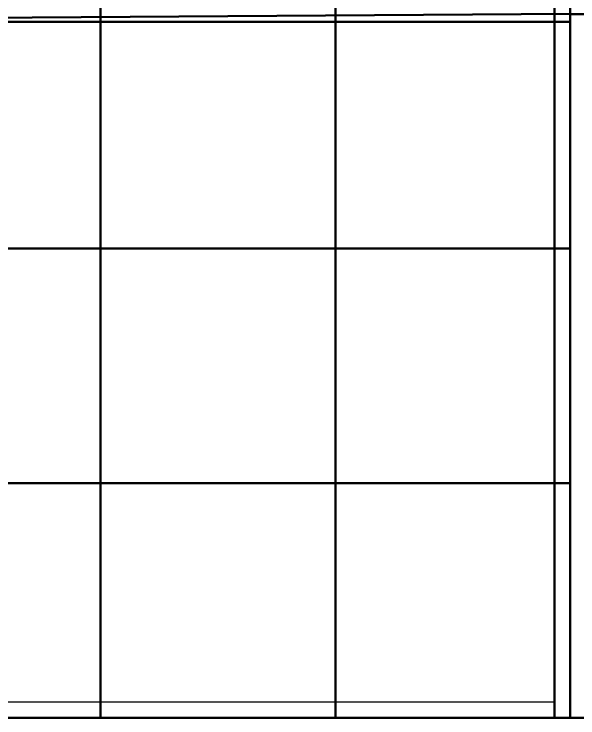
# Model space of a CAD drawing. Header units: millimetres. Extents: x 32551 to 59551, y -21458 to 15116.
# Drawn here: x 37998 to 41600, y 6116 to 10615 of the extents above; entities that cross this region are included whole.
import ezdxf

# ---------------------------------------------------------------- set-up
doc = ezdxf.new("R2010")
doc.units = ezdxf.units.MM
doc.header["$XCLIPFRAME"] = 0
doc.layers.add('4TH DETAILS', color=120, linetype='Continuous', lineweight=15, true_color=0x39ffb0)
doc.layers.add('LAYOUT', color=141, linetype='Continuous', lineweight=50, true_color=0x7debff, plot=False)
picture_1 = doc.add_image_def('image2.png', size_in_pixel=(15360, 8640))

msp = doc.modelspace()

# ---------------------------------------------------------------- linework, layer by layer
at = {"layer": '4TH DETAILS'}
msp.add_lwpolyline([(34050.723, 10565.853), (41450.723, 10565.853), (41450.723, 6215.853), (34050.723, 6215.853)], close=True, dxfattribs=at)
at = {"layer": 'LAYOUT'}
for p, q in [((41550.723, 10614.575), (59449.126, 10614.575)), ((32550.723, 10565.853), (41550.723, 10565.853)), ((32550.723, 9115.853), (41550.723, 9115.853)), ((32550.723, 7615.853), (41550.723, 7615.853)), ((59550.723, 6115.853), (32550.723, 6115.853))]:
    msp.add_line(p, q, dxfattribs=at)
for points in [[(32550.723, 15115.853), (41550.723, 15115.853), (41550.723, 6115.853), (32550.723, 6115.853)], [(32550.723, 15115.853), (41550.723, 15115.853), (41550.723, 6115.853), (32550.723, 6115.853)], [(41550.723, 15115.853), (50550.723, 15115.853), (50550.723, 6115.853), (41550.723, 6115.853)], [(41550.723, 15115.853), (50550.723, 15115.853), (50550.723, 6115.853), (41550.723, 6115.853)]]:
    msp.add_lwpolyline(points, close=True, dxfattribs=at)
for points in [[(38550.723, 6115.853), (38550.723, 15115.853)], [(40050.723, 6115.853), (40050.723, 15115.853)], [(41450.723, 6115.853), (41450.723, 15115.853)], [(41550.723, 6115.853), (41550.723, 15115.853)], [(34050.723, 10565.853), (41550.723, 10615.853)]]:
    msp.add_lwpolyline(points, dxfattribs=at)

# ---------------------------------------------------------------- pictures from other files: only their frames are drawn
image = msp.add_image(picture_1, insert=(33633.643, 6092.351), size_in_units=(8166.583, 4593.703))
image.set_boundary_path([(783.958, 225.578), (14702.1414, 8407.213)])

doc.saveas('drawing.dxf')
